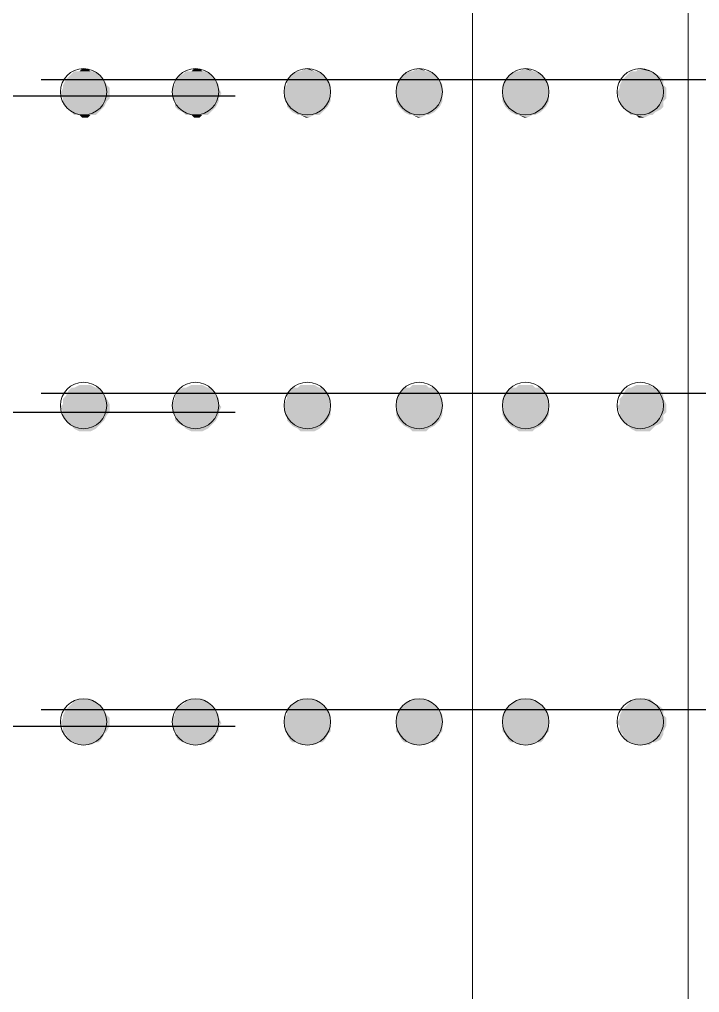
# Model space of a CAD drawing. Header units: inches. Extents: x 2 to 136, y 1 to 96.
# Drawn here: x 68.26 to 73.14, y 52.25 to 59.24 of the extents above; entities that cross this region are included whole.
import ezdxf

# ---------------------------------------------------------------- set-up
doc = ezdxf.new("R2010")
doc.units = ezdxf.units.IN
doc.header["$MEASUREMENT"] = 0
doc.layers.add('PDF_COLUMN', color=251, linetype='Continuous', true_color=0x636466)
doc.layers.add('PDF_Outer Line', color=165, linetype='Continuous', true_color=0x5258ac)
doc.layers.add('PDF_Girt', color=7, linetype='Continuous')

msp = doc.modelspace()

# ---------------------------------------------------------------- linework, layer by layer
at = {"layer": 'PDF_COLUMN', "lineweight": 0}
for centre in [(68.7193, 58.719), (69.5222, 58.719), (70.3251, 58.719), (71.128, 58.719), (68.7193, 56.467), (69.5222, 56.467), (70.3251, 56.467), (71.128, 56.467), (68.7193, 54.1954), (69.5222, 54.1954), (70.3251, 54.1954), (71.128, 54.1954)]:
    msp.add_circle(centre, 0.1665, dxfattribs=at)
at = {"layer": 'PDF_COLUMN', "color": 7, "lineweight": 0}
for centre in [(71.8917, 58.719), (72.7142, 58.719), (71.8917, 56.467), (72.7142, 56.467), (71.8917, 54.1954), (72.7142, 54.1954)]:
    msp.add_circle(centre, 0.1665, dxfattribs=at)
at = {"layer": 'PDF_COLUMN', "transparency": 33554559}
for points in [[(68.7095, 58.8855), (68.7683, 58.8659), (68.6899, 58.8659)], [(68.7487, 58.8855), (68.7095, 58.8855), (68.7683, 58.8659)], [(69.5124, 58.8855), (69.5712, 58.8659), (69.4928, 58.8659)], [(69.5516, 58.8855), (69.5124, 58.8855), (69.5712, 58.8659)], [(70.3153, 58.8855), (70.3741, 58.8659), (70.2761, 58.8659)], [(70.3349, 58.8855), (70.3153, 58.8855), (70.3741, 58.8659)], [(71.1182, 58.8855), (71.177, 58.8659), (71.079, 58.8659)], [(71.1378, 58.8855), (71.1182, 58.8855), (71.177, 58.8659)], [(68.6116, 58.8267), (68.8662, 58.8071), (68.592, 58.8071)], [(68.6312, 58.8463), (68.8466, 58.8267), (68.6116, 58.8267)], [(68.8466, 58.8267), (68.6116, 58.8267), (68.8662, 58.8071)], [(68.6508, 58.8659), (68.827, 58.8463), (68.6312, 58.8463)], [(68.827, 58.8463), (68.6312, 58.8463), (68.8466, 58.8267)], [(68.6899, 58.8659), (68.8074, 58.8659), (68.6508, 58.8659)], [(68.8074, 58.8659), (68.6508, 58.8659), (68.827, 58.8463)], [(68.7683, 58.8659), (68.6899, 58.8659), (68.8074, 58.8659)], [(69.3949, 58.8267), (69.6691, 58.8071), (69.3753, 58.8071)], [(69.4341, 58.8463), (69.6495, 58.8267), (69.3949, 58.8267)], [(69.6495, 58.8267), (69.3949, 58.8267), (69.6691, 58.8071)], [(69.4537, 58.8659), (69.6299, 58.8463), (69.4341, 58.8463)], [(69.6299, 58.8463), (69.4341, 58.8463), (69.6495, 58.8267)], [(69.4928, 58.8659), (69.6103, 58.8659), (69.4537, 58.8659)], [(69.6103, 58.8659), (69.4537, 58.8659), (69.6299, 58.8463)], [(69.5712, 58.8659), (69.4928, 58.8659), (69.6103, 58.8659)], [(70.1978, 58.8267), (70.472, 58.8071), (70.1782, 58.8071)], [(70.2174, 58.8463), (70.4524, 58.8267), (70.1978, 58.8267)], [(70.4524, 58.8267), (70.1978, 58.8267), (70.472, 58.8071)], [(70.2566, 58.8659), (70.4328, 58.8463), (70.2174, 58.8463)], [(70.4328, 58.8463), (70.2174, 58.8463), (70.4524, 58.8267)], [(70.2761, 58.8659), (70.4132, 58.8659), (70.2566, 58.8659)], [(70.4132, 58.8659), (70.2566, 58.8659), (70.4328, 58.8463)], [(70.3741, 58.8659), (70.2761, 58.8659), (70.4132, 58.8659)], [(71.0007, 58.8267), (71.2749, 58.8071), (70.9811, 58.8071)], [(71.0203, 58.8463), (71.2553, 58.8267), (71.0007, 58.8267)], [(71.2553, 58.8267), (71.0007, 58.8267), (71.2749, 58.8071)], [(71.0595, 58.8659), (71.2357, 58.8463), (71.0203, 58.8463)], [(71.2357, 58.8463), (71.0203, 58.8463), (71.2553, 58.8267)], [(71.079, 58.8659), (71.1965, 58.8659), (71.0595, 58.8659)], [(71.1965, 58.8659), (71.0595, 58.8659), (71.2357, 58.8463)], [(71.177, 58.8659), (71.079, 58.8659), (71.1965, 58.8659)], [(68.5724, 58.7484), (68.9053, 58.7092), (68.5529, 58.7092)], [(68.592, 58.8071), (68.8858, 58.768), (68.5724, 58.768)], [(68.8858, 58.768), (68.5724, 58.768), (68.9053, 58.7484)], [(68.5724, 58.768), (68.9053, 58.7484), (68.5724, 58.7484)], [(68.9053, 58.7484), (68.5724, 58.7484), (68.9053, 58.7092)], [(68.8662, 58.8071), (68.592, 58.8071), (68.8858, 58.768)], [(69.3753, 58.768), (69.6887, 58.7484), (69.3558, 58.7484)], [(69.6887, 58.7484), (69.3558, 58.7484), (69.7082, 58.7092)], [(69.3558, 58.7484), (69.7082, 58.7092), (69.3558, 58.7092)], [(69.6691, 58.8071), (69.3753, 58.8071), (69.6887, 58.768)], [(69.3753, 58.8071), (69.6887, 58.768), (69.3753, 58.768)], [(69.6887, 58.768), (69.3753, 58.768), (69.6887, 58.7484)], [(70.1782, 58.768), (70.4916, 58.7484), (70.1586, 58.7484)], [(70.4916, 58.7484), (70.1586, 58.7484), (70.4916, 58.7092)], [(70.1586, 58.7484), (70.4916, 58.7092), (70.1586, 58.7092)], [(70.472, 58.8071), (70.1782, 58.8071), (70.4916, 58.768)], [(70.1782, 58.8071), (70.4916, 58.768), (70.1782, 58.768)], [(70.4916, 58.768), (70.1782, 58.768), (70.4916, 58.7484)], [(70.9811, 58.8071), (71.2944, 58.768), (70.9615, 58.768)], [(71.2944, 58.768), (70.9615, 58.768), (71.2944, 58.7484)], [(70.9615, 58.768), (71.2944, 58.7484), (70.9615, 58.7484)], [(71.2944, 58.7484), (70.9615, 58.7484), (71.2944, 58.7092)], [(70.9615, 58.7484), (71.2944, 58.7092), (70.9615, 58.7092)], [(71.2749, 58.8071), (70.9811, 58.8071), (71.2944, 58.768)], [(68.9053, 58.7092), (68.5529, 58.7092), (68.9053, 58.6701)], [(68.5529, 58.7092), (68.9053, 58.6701), (68.5724, 58.6701)], [(69.7082, 58.7092), (69.3558, 58.7092), (69.6887, 58.6701)], [(69.3558, 58.7092), (69.6887, 58.6701), (69.3558, 58.6701)], [(70.4916, 58.7092), (70.1586, 58.7092), (70.4916, 58.6701)], [(70.1586, 58.7092), (70.4916, 58.6701), (70.1586, 58.6701)], [(71.2944, 58.7092), (70.9615, 58.7092), (71.2944, 58.6701)], [(70.9615, 58.7092), (71.2944, 58.6701), (70.9615, 58.6701)], [(68.9053, 58.6701), (68.5724, 58.6701), (68.8858, 58.6505)], [(68.5724, 58.6701), (68.8858, 58.6505), (68.5724, 58.6505)], [(68.8858, 58.6505), (68.5724, 58.6505), (68.8662, 58.6113)], [(68.5724, 58.6505), (68.8662, 58.6113), (68.592, 58.6113)], [(68.8662, 58.6113), (68.592, 58.6113), (68.8466, 58.5917)], [(68.592, 58.6113), (68.8466, 58.5917), (68.6116, 58.5917)], [(69.6887, 58.6701), (69.3558, 58.6701), (69.6887, 58.6505)], [(69.3558, 58.6701), (69.6887, 58.6505), (69.3753, 58.6505)], [(69.6887, 58.6505), (69.3753, 58.6505), (69.6691, 58.6113)], [(69.3753, 58.6505), (69.6691, 58.6113), (69.3753, 58.6113)], [(69.6691, 58.6113), (69.3753, 58.6113), (69.6495, 58.5917)], [(69.3753, 58.6113), (69.6495, 58.5917), (69.3949, 58.5917)], [(70.4916, 58.6701), (70.1586, 58.6701), (70.4916, 58.6505)], [(70.1586, 58.6701), (70.4916, 58.6505), (70.1782, 58.6505)], [(70.4916, 58.6505), (70.1782, 58.6505), (70.472, 58.6113)], [(70.1782, 58.6505), (70.472, 58.6113), (70.1782, 58.6113)], [(70.472, 58.6113), (70.1782, 58.6113), (70.4524, 58.5917)], [(70.1782, 58.6113), (70.4524, 58.5917), (70.1978, 58.5917)], [(71.2944, 58.6701), (70.9615, 58.6701), (71.2944, 58.6505)], [(70.9615, 58.6701), (71.2944, 58.6505), (70.9615, 58.6505)], [(71.2944, 58.6505), (70.9615, 58.6505), (71.2749, 58.6113)], [(70.9615, 58.6505), (71.2749, 58.6113), (70.9811, 58.6113)], [(71.2749, 58.6113), (70.9811, 58.6113), (71.2553, 58.5917)], [(70.9811, 58.6113), (71.2553, 58.5917), (71.0007, 58.5917)], [(68.8466, 58.5917), (68.6116, 58.5917), (68.827, 58.5722)], [(68.6116, 58.5917), (68.827, 58.5722), (68.6312, 58.5722)], [(68.827, 58.5722), (68.6312, 58.5722), (68.8074, 58.5526)], [(68.6312, 58.5722), (68.8074, 58.5526), (68.6508, 58.5526)], [(68.8074, 58.5526), (68.6508, 58.5526), (68.7683, 58.5526)], [(68.6508, 58.5526), (68.7683, 58.5526), (68.6899, 58.5526)], [(68.7683, 58.5526), (68.6899, 58.5526), (68.7487, 58.533)], [(68.6899, 58.5526), (68.7487, 58.533), (68.7095, 58.533)], [(69.6495, 58.5917), (69.3949, 58.5917), (69.6299, 58.5722)], [(69.3949, 58.5917), (69.6299, 58.5722), (69.4341, 58.5722)], [(69.6299, 58.5722), (69.4341, 58.5722), (69.6103, 58.5526)], [(69.4341, 58.5722), (69.6103, 58.5526), (69.4537, 58.5526)], [(69.6103, 58.5526), (69.4537, 58.5526), (69.5712, 58.5526)], [(69.4537, 58.5526), (69.5712, 58.5526), (69.4928, 58.5526)], [(69.5712, 58.5526), (69.4928, 58.5526), (69.5516, 58.533)], [(69.4928, 58.5526), (69.5516, 58.533), (69.5124, 58.533)], [(70.4524, 58.5917), (70.1978, 58.5917), (70.4328, 58.5722)], [(70.1978, 58.5917), (70.4328, 58.5722), (70.2174, 58.5722)], [(70.4328, 58.5722), (70.2174, 58.5722), (70.4132, 58.5526)], [(70.2174, 58.5722), (70.4132, 58.5526), (70.2566, 58.5526)], [(70.4132, 58.5526), (70.2566, 58.5526), (70.3741, 58.5526)], [(70.2566, 58.5526), (70.3741, 58.5526), (70.2761, 58.5526)], [(70.3741, 58.5526), (70.2761, 58.5526), (70.3349, 58.533)], [(70.2761, 58.5526), (70.3349, 58.533), (70.3153, 58.533)], [(71.2553, 58.5917), (71.0007, 58.5917), (71.2357, 58.5722)], [(71.0007, 58.5917), (71.2357, 58.5722), (71.0203, 58.5722)], [(71.2357, 58.5722), (71.0203, 58.5722), (71.1965, 58.5526)], [(71.0203, 58.5722), (71.1965, 58.5526), (71.0595, 58.5526)], [(71.1965, 58.5526), (71.0595, 58.5526), (71.177, 58.5526)], [(71.0595, 58.5526), (71.177, 58.5526), (71.079, 58.5526)], [(71.177, 58.5526), (71.079, 58.5526), (71.1378, 58.533)], [(71.079, 58.5526), (71.1378, 58.533), (71.1182, 58.533)], [(68.6312, 56.5943), (68.8466, 56.5747), (68.6116, 56.5747)], [(68.6508, 56.5943), (68.827, 56.5943), (68.6312, 56.5943)], [(68.827, 56.5943), (68.6312, 56.5943), (68.8466, 56.5747)], [(68.6899, 56.6139), (68.8074, 56.5943), (68.6508, 56.5943)], [(68.8074, 56.5943), (68.6508, 56.5943), (68.827, 56.5943)], [(68.7095, 56.6139), (68.7683, 56.6139), (68.6899, 56.6139)], [(68.7683, 56.6139), (68.6899, 56.6139), (68.8074, 56.5943)], [(68.7487, 56.6139), (68.7095, 56.6139), (68.7683, 56.6139)], [(69.4341, 56.5943), (69.6495, 56.5747), (69.3949, 56.5747)], [(69.4537, 56.5943), (69.6299, 56.5943), (69.4341, 56.5943)], [(69.6299, 56.5943), (69.4341, 56.5943), (69.6495, 56.5747)], [(69.4928, 56.6139), (69.6103, 56.5943), (69.4537, 56.5943)], [(69.6103, 56.5943), (69.4537, 56.5943), (69.6299, 56.5943)], [(69.5124, 56.6139), (69.5712, 56.6139), (69.4928, 56.6139)], [(69.5712, 56.6139), (69.4928, 56.6139), (69.6103, 56.5943)], [(69.5516, 56.6139), (69.5124, 56.6139), (69.5712, 56.6139)], [(70.2174, 56.5943), (70.4524, 56.5747), (70.1978, 56.5747)], [(70.2566, 56.5943), (70.4328, 56.5943), (70.2174, 56.5943)], [(70.4328, 56.5943), (70.2174, 56.5943), (70.4524, 56.5747)], [(70.2761, 56.6139), (70.4132, 56.5943), (70.2566, 56.5943)], [(70.4132, 56.5943), (70.2566, 56.5943), (70.4328, 56.5943)], [(70.3153, 56.6139), (70.3741, 56.6139), (70.2761, 56.6139)], [(70.3741, 56.6139), (70.2761, 56.6139), (70.4132, 56.5943)], [(70.3349, 56.6139), (70.3153, 56.6139), (70.3741, 56.6139)], [(71.0203, 56.5943), (71.2553, 56.5747), (71.0007, 56.5747)], [(71.0595, 56.5943), (71.2357, 56.5943), (71.0203, 56.5943)], [(71.2357, 56.5943), (71.0203, 56.5943), (71.2553, 56.5747)], [(71.079, 56.6139), (71.1965, 56.5943), (71.0595, 56.5943)], [(71.1965, 56.5943), (71.0595, 56.5943), (71.2357, 56.5943)], [(71.1182, 56.6139), (71.177, 56.6139), (71.079, 56.6139)], [(71.177, 56.6139), (71.079, 56.6139), (71.1965, 56.5943)], [(71.1378, 56.6139), (71.1182, 56.6139), (71.177, 56.6139)], [(68.592, 56.5355), (68.8858, 56.516), (68.5724, 56.516)], [(68.8858, 56.516), (68.5724, 56.516), (68.9053, 56.4768)], [(68.5724, 56.516), (68.9053, 56.4768), (68.5724, 56.4768)], [(68.6116, 56.5747), (68.8662, 56.5355), (68.592, 56.5355)], [(68.8662, 56.5355), (68.592, 56.5355), (68.8858, 56.516)], [(68.8466, 56.5747), (68.6116, 56.5747), (68.8662, 56.5355)], [(69.3753, 56.516), (69.6887, 56.4768), (69.3558, 56.4768)], [(69.3949, 56.5747), (69.6691, 56.5355), (69.3753, 56.5355)], [(69.6691, 56.5355), (69.3753, 56.5355), (69.6887, 56.516)], [(69.3753, 56.5355), (69.6887, 56.516), (69.3753, 56.516)], [(69.6887, 56.516), (69.3753, 56.516), (69.6887, 56.4768)], [(69.6495, 56.5747), (69.3949, 56.5747), (69.6691, 56.5355)], [(70.1782, 56.516), (70.4916, 56.4768), (70.1586, 56.4768)], [(70.1978, 56.5747), (70.472, 56.5355), (70.1782, 56.5355)], [(70.472, 56.5355), (70.1782, 56.5355), (70.4916, 56.516)], [(70.1782, 56.5355), (70.4916, 56.516), (70.1782, 56.516)], [(70.4916, 56.516), (70.1782, 56.516), (70.4916, 56.4768)], [(70.4524, 56.5747), (70.1978, 56.5747), (70.472, 56.5355)], [(70.9811, 56.5355), (71.2944, 56.516), (70.9615, 56.516)], [(71.2944, 56.516), (70.9615, 56.516), (71.2944, 56.4768)], [(70.9615, 56.516), (71.2944, 56.4768), (70.9615, 56.4768)], [(71.0007, 56.5747), (71.2749, 56.5355), (70.9811, 56.5355)], [(71.2749, 56.5355), (70.9811, 56.5355), (71.2944, 56.516)], [(71.2553, 56.5747), (71.0007, 56.5747), (71.2749, 56.5355)], [(68.5724, 56.4768), (68.9053, 56.4572), (68.5529, 56.4572)], [(68.9053, 56.4572), (68.5529, 56.4572), (68.9053, 56.418)], [(68.5529, 56.4572), (68.9053, 56.418), (68.5724, 56.418)], [(68.9053, 56.4768), (68.5724, 56.4768), (68.9053, 56.4572)], [(69.6887, 56.4768), (69.3558, 56.4768), (69.7082, 56.4572)], [(69.3558, 56.4768), (69.7082, 56.4572), (69.3558, 56.4572)], [(69.7082, 56.4572), (69.3558, 56.4572), (69.6887, 56.418)], [(69.3558, 56.4572), (69.6887, 56.418), (69.3558, 56.418)], [(70.4916, 56.4768), (70.1586, 56.4768), (70.4916, 56.4572)], [(70.1586, 56.4768), (70.4916, 56.4572), (70.1586, 56.4572)], [(70.4916, 56.4572), (70.1586, 56.4572), (70.4916, 56.418)], [(70.1586, 56.4572), (70.4916, 56.418), (70.1586, 56.418)], [(71.2944, 56.4768), (70.9615, 56.4768), (71.2944, 56.4572)], [(70.9615, 56.4768), (71.2944, 56.4572), (70.9615, 56.4572)], [(71.2944, 56.4572), (70.9615, 56.4572), (71.2944, 56.418)], [(70.9615, 56.4572), (71.2944, 56.418), (70.9615, 56.418)], [(68.9053, 56.418), (68.5724, 56.418), (68.8858, 56.3985)], [(68.5724, 56.418), (68.8858, 56.3985), (68.5724, 56.3985)], [(68.8858, 56.3985), (68.5724, 56.3985), (68.8662, 56.3593)], [(68.5724, 56.3985), (68.8662, 56.3593), (68.592, 56.3593)], [(69.6887, 56.418), (69.3558, 56.418), (69.6887, 56.3985)], [(69.3558, 56.418), (69.6887, 56.3985), (69.3753, 56.3985)], [(69.6887, 56.3985), (69.3753, 56.3985), (69.6691, 56.3593)], [(69.3753, 56.3985), (69.6691, 56.3593), (69.3753, 56.3593)], [(70.4916, 56.418), (70.1586, 56.418), (70.4916, 56.3985)], [(70.1586, 56.418), (70.4916, 56.3985), (70.1782, 56.3985)], [(70.4916, 56.3985), (70.1782, 56.3985), (70.472, 56.3593)], [(70.1782, 56.3985), (70.472, 56.3593), (70.1782, 56.3593)], [(71.2944, 56.418), (70.9615, 56.418), (71.2944, 56.3985)], [(70.9615, 56.418), (71.2944, 56.3985), (70.9615, 56.3985)], [(71.2944, 56.3985), (70.9615, 56.3985), (71.2749, 56.3593)], [(70.9615, 56.3985), (71.2749, 56.3593), (70.9811, 56.3593)], [(68.8662, 56.3593), (68.592, 56.3593), (68.8466, 56.3397)], [(68.592, 56.3593), (68.8466, 56.3397), (68.6116, 56.3397)], [(68.8466, 56.3397), (68.6116, 56.3397), (68.827, 56.3201)], [(68.6116, 56.3397), (68.827, 56.3201), (68.6312, 56.3201)], [(68.827, 56.3201), (68.6312, 56.3201), (68.8074, 56.3006)], [(68.6312, 56.3201), (68.8074, 56.3006), (68.6508, 56.3006)], [(69.6691, 56.3593), (69.3753, 56.3593), (69.6495, 56.3397)], [(69.3753, 56.3593), (69.6495, 56.3397), (69.3949, 56.3397)], [(69.6495, 56.3397), (69.3949, 56.3397), (69.6299, 56.3201)], [(69.3949, 56.3397), (69.6299, 56.3201), (69.4341, 56.3201)], [(69.6299, 56.3201), (69.4341, 56.3201), (69.6103, 56.3006)], [(69.4341, 56.3201), (69.6103, 56.3006), (69.4537, 56.3006)], [(70.472, 56.3593), (70.1782, 56.3593), (70.4524, 56.3397)], [(70.1782, 56.3593), (70.4524, 56.3397), (70.1978, 56.3397)], [(70.4524, 56.3397), (70.1978, 56.3397), (70.4328, 56.3201)], [(70.1978, 56.3397), (70.4328, 56.3201), (70.2174, 56.3201)], [(70.4328, 56.3201), (70.2174, 56.3201), (70.4132, 56.3006)], [(70.2174, 56.3201), (70.4132, 56.3006), (70.2566, 56.3006)], [(71.2749, 56.3593), (70.9811, 56.3593), (71.2553, 56.3397)], [(70.9811, 56.3593), (71.2553, 56.3397), (71.0007, 56.3397)], [(71.2553, 56.3397), (71.0007, 56.3397), (71.2357, 56.3201)], [(71.0007, 56.3397), (71.2357, 56.3201), (71.0203, 56.3201)], [(71.2357, 56.3201), (71.0203, 56.3201), (71.1965, 56.3006)], [(71.0203, 56.3201), (71.1965, 56.3006), (71.0595, 56.3006)], [(68.8074, 56.3006), (68.6508, 56.3006), (68.7683, 56.281)], [(68.6508, 56.3006), (68.7683, 56.281), (68.6899, 56.281)], [(68.7683, 56.281), (68.6899, 56.281), (68.7487, 56.281)], [(68.6899, 56.281), (68.7487, 56.281), (68.7095, 56.281)], [(69.6103, 56.3006), (69.4537, 56.3006), (69.5712, 56.281)], [(69.4537, 56.3006), (69.5712, 56.281), (69.4928, 56.281)], [(69.5712, 56.281), (69.4928, 56.281), (69.5516, 56.281)], [(69.4928, 56.281), (69.5516, 56.281), (69.5124, 56.281)], [(70.4132, 56.3006), (70.2566, 56.3006), (70.3741, 56.281)], [(70.2566, 56.3006), (70.3741, 56.281), (70.2761, 56.281)], [(70.3741, 56.281), (70.2761, 56.281), (70.3349, 56.281)], [(70.2761, 56.281), (70.3349, 56.281), (70.3153, 56.281)], [(71.1965, 56.3006), (71.0595, 56.3006), (71.177, 56.281)], [(71.0595, 56.3006), (71.177, 56.281), (71.079, 56.281)], [(71.177, 56.281), (71.079, 56.281), (71.1378, 56.281)], [(71.079, 56.281), (71.1378, 56.281), (71.1182, 56.281)], [(68.6899, 54.3619), (68.8074, 54.3423), (68.6508, 54.3423)], [(68.7095, 54.3619), (68.7683, 54.3619), (68.6899, 54.3619)], [(68.7683, 54.3619), (68.6899, 54.3619), (68.8074, 54.3423)], [(68.7487, 54.3619), (68.7095, 54.3619), (68.7683, 54.3619)], [(69.4928, 54.3619), (69.6103, 54.3423), (69.4537, 54.3423)], [(69.5124, 54.3619), (69.5712, 54.3619), (69.4928, 54.3619)], [(69.5712, 54.3619), (69.4928, 54.3619), (69.6103, 54.3423)], [(69.5516, 54.3619), (69.5124, 54.3619), (69.5712, 54.3619)], [(70.2761, 54.3619), (70.4132, 54.3423), (70.2566, 54.3423)], [(70.3153, 54.3619), (70.3741, 54.3619), (70.2761, 54.3619)], [(70.3741, 54.3619), (70.2761, 54.3619), (70.4132, 54.3423)], [(70.3349, 54.3619), (70.3153, 54.3619), (70.3741, 54.3619)], [(71.079, 54.3619), (71.1965, 54.3423), (71.0595, 54.3423)], [(71.1182, 54.3619), (71.177, 54.3619), (71.079, 54.3619)], [(71.177, 54.3619), (71.079, 54.3619), (71.1965, 54.3423)], [(71.1378, 54.3619), (71.1182, 54.3619), (71.177, 54.3619)], [(68.592, 54.2835), (68.8858, 54.2444), (68.5724, 54.2444)], [(68.6116, 54.3031), (68.8662, 54.2835), (68.592, 54.2835)], [(68.8662, 54.2835), (68.592, 54.2835), (68.8858, 54.2444)], [(68.6312, 54.3227), (68.8466, 54.3031), (68.6116, 54.3031)], [(68.8466, 54.3031), (68.6116, 54.3031), (68.8662, 54.2835)], [(68.6508, 54.3423), (68.827, 54.3227), (68.6312, 54.3227)], [(68.827, 54.3227), (68.6312, 54.3227), (68.8466, 54.3031)], [(68.8074, 54.3423), (68.6508, 54.3423), (68.827, 54.3227)], [(69.3949, 54.3031), (69.6691, 54.2835), (69.3753, 54.2835)], [(69.6691, 54.2835), (69.3753, 54.2835), (69.6887, 54.2444)], [(69.3753, 54.2835), (69.6887, 54.2444), (69.3753, 54.2444)], [(69.4341, 54.3227), (69.6495, 54.3031), (69.3949, 54.3031)], [(69.6495, 54.3031), (69.3949, 54.3031), (69.6691, 54.2835)], [(69.4537, 54.3423), (69.6299, 54.3227), (69.4341, 54.3227)], [(69.6299, 54.3227), (69.4341, 54.3227), (69.6495, 54.3031)], [(69.6103, 54.3423), (69.4537, 54.3423), (69.6299, 54.3227)], [(70.1978, 54.3031), (70.472, 54.2835), (70.1782, 54.2835)], [(70.472, 54.2835), (70.1782, 54.2835), (70.4916, 54.2444)], [(70.1782, 54.2835), (70.4916, 54.2444), (70.1782, 54.2444)], [(70.2174, 54.3227), (70.4524, 54.3031), (70.1978, 54.3031)], [(70.4524, 54.3031), (70.1978, 54.3031), (70.472, 54.2835)], [(70.2566, 54.3423), (70.4328, 54.3227), (70.2174, 54.3227)], [(70.4328, 54.3227), (70.2174, 54.3227), (70.4524, 54.3031)], [(70.4132, 54.3423), (70.2566, 54.3423), (70.4328, 54.3227)], [(70.9811, 54.2835), (71.2944, 54.2444), (70.9615, 54.2444)], [(71.0007, 54.3031), (71.2749, 54.2835), (70.9811, 54.2835)], [(71.2749, 54.2835), (70.9811, 54.2835), (71.2944, 54.2444)], [(71.0203, 54.3227), (71.2553, 54.3031), (71.0007, 54.3031)], [(71.2553, 54.3031), (71.0007, 54.3031), (71.2749, 54.2835)], [(71.0595, 54.3423), (71.2357, 54.3227), (71.0203, 54.3227)], [(71.2357, 54.3227), (71.0203, 54.3227), (71.2553, 54.3031)], [(71.1965, 54.3423), (71.0595, 54.3423), (71.2357, 54.3227)], [(68.5724, 54.2248), (68.9053, 54.1856), (68.5529, 54.1856)], [(68.8858, 54.2444), (68.5724, 54.2444), (68.9053, 54.2248)], [(68.5724, 54.2444), (68.9053, 54.2248), (68.5724, 54.2248)], [(68.9053, 54.2248), (68.5724, 54.2248), (68.9053, 54.1856)], [(69.3753, 54.2444), (69.6887, 54.2248), (69.3558, 54.2248)], [(69.6887, 54.2248), (69.3558, 54.2248), (69.7082, 54.1856)], [(69.3558, 54.2248), (69.7082, 54.1856), (69.3558, 54.1856)], [(69.6887, 54.2444), (69.3753, 54.2444), (69.6887, 54.2248)], [(70.1782, 54.2444), (70.4916, 54.2248), (70.1586, 54.2248)], [(70.4916, 54.2248), (70.1586, 54.2248), (70.4916, 54.1856)], [(70.1586, 54.2248), (70.4916, 54.1856), (70.1586, 54.1856)], [(70.4916, 54.2444), (70.1782, 54.2444), (70.4916, 54.2248)], [(71.2944, 54.2444), (70.9615, 54.2444), (71.2944, 54.2248)], [(70.9615, 54.2444), (71.2944, 54.2248), (70.9615, 54.2248)], [(71.2944, 54.2248), (70.9615, 54.2248), (71.2944, 54.1856)], [(70.9615, 54.2248), (71.2944, 54.1856), (70.9615, 54.1856)], [(68.9053, 54.1856), (68.5529, 54.1856), (68.9053, 54.166)], [(68.5529, 54.1856), (68.9053, 54.166), (68.5724, 54.166)], [(68.9053, 54.166), (68.5724, 54.166), (68.8858, 54.1269)], [(68.5724, 54.166), (68.8858, 54.1269), (68.5724, 54.1269)], [(69.7082, 54.1856), (69.3558, 54.1856), (69.6887, 54.166)], [(69.3558, 54.1856), (69.6887, 54.166), (69.3558, 54.166)], [(69.6887, 54.166), (69.3558, 54.166), (69.6887, 54.1269)], [(69.3558, 54.166), (69.6887, 54.1269), (69.3753, 54.1269)], [(70.4916, 54.1856), (70.1586, 54.1856), (70.4916, 54.166)], [(70.1586, 54.1856), (70.4916, 54.166), (70.1586, 54.166)], [(70.4916, 54.166), (70.1586, 54.166), (70.4916, 54.1269)], [(70.1586, 54.166), (70.4916, 54.1269), (70.1782, 54.1269)], [(71.2944, 54.1856), (70.9615, 54.1856), (71.2944, 54.166)], [(70.9615, 54.1856), (71.2944, 54.166), (70.9615, 54.166)], [(71.2944, 54.166), (70.9615, 54.166), (71.2944, 54.1269)], [(70.9615, 54.166), (71.2944, 54.1269), (70.9615, 54.1269)], [(68.8858, 54.1269), (68.5724, 54.1269), (68.8662, 54.1073)], [(68.5724, 54.1269), (68.8662, 54.1073), (68.592, 54.1073)], [(68.8662, 54.1073), (68.592, 54.1073), (68.8466, 54.0681)], [(68.592, 54.1073), (68.8466, 54.0681), (68.6116, 54.0681)], [(68.8466, 54.0681), (68.6116, 54.0681), (68.827, 54.0485)], [(68.6116, 54.0681), (68.827, 54.0485), (68.6312, 54.0485)], [(69.6887, 54.1269), (69.3753, 54.1269), (69.6691, 54.1073)], [(69.3753, 54.1269), (69.6691, 54.1073), (69.3753, 54.1073)], [(69.6691, 54.1073), (69.3753, 54.1073), (69.6495, 54.0681)], [(69.3753, 54.1073), (69.6495, 54.0681), (69.3949, 54.0681)], [(69.6495, 54.0681), (69.3949, 54.0681), (69.6299, 54.0485)], [(69.3949, 54.0681), (69.6299, 54.0485), (69.4341, 54.0485)], [(70.4916, 54.1269), (70.1782, 54.1269), (70.472, 54.1073)], [(70.1782, 54.1269), (70.472, 54.1073), (70.1782, 54.1073)], [(70.472, 54.1073), (70.1782, 54.1073), (70.4524, 54.0681)], [(70.1782, 54.1073), (70.4524, 54.0681), (70.1978, 54.0681)], [(70.4524, 54.0681), (70.1978, 54.0681), (70.4328, 54.0485)], [(70.1978, 54.0681), (70.4328, 54.0485), (70.2174, 54.0485)], [(71.2944, 54.1269), (70.9615, 54.1269), (71.2749, 54.1073)], [(70.9615, 54.1269), (71.2749, 54.1073), (70.9811, 54.1073)], [(71.2749, 54.1073), (70.9811, 54.1073), (71.2553, 54.0681)], [(70.9811, 54.1073), (71.2553, 54.0681), (71.0007, 54.0681)], [(71.2553, 54.0681), (71.0007, 54.0681), (71.2357, 54.0485)], [(71.0007, 54.0681), (71.2357, 54.0485), (71.0203, 54.0485)], [(68.827, 54.0485), (68.6312, 54.0485), (68.8074, 54.0485)], [(68.6312, 54.0485), (68.8074, 54.0485), (68.6508, 54.0485)], [(68.8074, 54.0485), (68.6508, 54.0485), (68.7683, 54.0289)], [(68.6508, 54.0485), (68.7683, 54.0289), (68.6899, 54.0289)], [(68.7683, 54.0289), (68.6899, 54.0289), (68.7487, 54.0289)], [(68.6899, 54.0289), (68.7487, 54.0289), (68.7095, 54.0289)], [(69.6299, 54.0485), (69.4341, 54.0485), (69.6103, 54.0485)], [(69.4341, 54.0485), (69.6103, 54.0485), (69.4537, 54.0485)], [(69.6103, 54.0485), (69.4537, 54.0485), (69.5712, 54.0289)], [(69.4537, 54.0485), (69.5712, 54.0289), (69.4928, 54.0289)], [(69.5712, 54.0289), (69.4928, 54.0289), (69.5516, 54.0289)], [(69.4928, 54.0289), (69.5516, 54.0289), (69.5124, 54.0289)], [(70.4328, 54.0485), (70.2174, 54.0485), (70.4132, 54.0485)], [(70.2174, 54.0485), (70.4132, 54.0485), (70.2566, 54.0485)], [(70.4132, 54.0485), (70.2566, 54.0485), (70.3741, 54.0289)], [(70.2566, 54.0485), (70.3741, 54.0289), (70.2761, 54.0289)], [(70.3741, 54.0289), (70.2761, 54.0289), (70.3349, 54.0289)], [(70.2761, 54.0289), (70.3349, 54.0289), (70.3153, 54.0289)], [(71.2357, 54.0485), (71.0203, 54.0485), (71.1965, 54.0485)], [(71.0203, 54.0485), (71.1965, 54.0485), (71.0595, 54.0485)], [(71.1965, 54.0485), (71.0595, 54.0485), (71.177, 54.0289)], [(71.0595, 54.0485), (71.177, 54.0289), (71.079, 54.0289)], [(71.177, 54.0289), (71.079, 54.0289), (71.1378, 54.0289)], [(71.079, 54.0289), (71.1378, 54.0289), (71.1182, 54.0289)]]:
    msp.add_solid(points, dxfattribs=at)
at = {"layer": 'PDF_COLUMN', "color": 7, "transparency": 33554559}
for points in [[(71.8819, 58.8855), (71.9407, 58.8659), (71.8428, 58.8659)], [(71.9015, 58.8855), (71.8819, 58.8855), (71.9407, 58.8659)], [(72.7044, 58.8855), (72.7827, 58.8659), (72.6848, 58.8659)], [(72.7436, 58.8855), (72.7044, 58.8855), (72.7827, 58.8659)], [(71.7644, 58.8267), (72.0386, 58.8071), (71.7449, 58.8071)], [(71.784, 58.8463), (72.019, 58.8267), (71.7644, 58.8267)], [(72.019, 58.8267), (71.7644, 58.8267), (72.0386, 58.8071)], [(71.8232, 58.8659), (71.9994, 58.8463), (71.784, 58.8463)], [(71.9994, 58.8463), (71.784, 58.8463), (72.019, 58.8267)], [(71.8428, 58.8659), (71.9603, 58.8659), (71.8232, 58.8659)], [(71.9603, 58.8659), (71.8232, 58.8659), (71.9994, 58.8463)], [(71.9407, 58.8659), (71.8428, 58.8659), (71.9603, 58.8659)], [(72.6065, 58.8267), (72.8807, 58.8071), (72.5869, 58.8071)], [(72.6261, 58.8463), (72.8611, 58.8267), (72.6065, 58.8267)], [(72.8611, 58.8267), (72.6065, 58.8267), (72.8807, 58.8071)], [(72.6457, 58.8659), (72.8219, 58.8463), (72.6261, 58.8463)], [(72.8219, 58.8463), (72.6261, 58.8463), (72.8611, 58.8267)], [(72.6848, 58.8659), (72.8023, 58.8659), (72.6457, 58.8659)], [(72.8023, 58.8659), (72.6457, 58.8659), (72.8219, 58.8463)], [(72.7827, 58.8659), (72.6848, 58.8659), (72.8023, 58.8659)], [(71.7449, 58.8071), (72.0582, 58.768), (71.7253, 58.768)], [(72.0582, 58.768), (71.7253, 58.768), (72.0582, 58.7484)], [(71.7253, 58.768), (72.0582, 58.7484), (71.7253, 58.7484)], [(72.0582, 58.7484), (71.7253, 58.7484), (72.0582, 58.7092)], [(71.7253, 58.7484), (72.0582, 58.7092), (71.7253, 58.7092)], [(72.0386, 58.8071), (71.7449, 58.8071), (72.0582, 58.768)], [(72.5673, 58.7484), (72.9002, 58.7092), (72.5477, 58.7092)], [(72.5869, 58.8071), (72.8807, 58.768), (72.5673, 58.768)], [(72.8807, 58.768), (72.5673, 58.768), (72.9002, 58.7484)], [(72.5673, 58.768), (72.9002, 58.7484), (72.5673, 58.7484)], [(72.9002, 58.7484), (72.5673, 58.7484), (72.9002, 58.7092)], [(72.8807, 58.8071), (72.5869, 58.8071), (72.8807, 58.768)], [(72.0582, 58.7092), (71.7253, 58.7092), (72.0582, 58.6701)], [(71.7253, 58.7092), (72.0582, 58.6701), (71.7253, 58.6701)], [(72.9002, 58.7092), (72.5477, 58.7092), (72.9002, 58.6701)], [(72.5477, 58.7092), (72.9002, 58.6701), (72.5673, 58.6701)], [(72.0582, 58.6701), (71.7253, 58.6701), (72.0582, 58.6505)], [(71.7253, 58.6701), (72.0582, 58.6505), (71.7253, 58.6505)], [(72.0582, 58.6505), (71.7253, 58.6505), (72.0386, 58.6113)], [(71.7253, 58.6505), (72.0386, 58.6113), (71.7449, 58.6113)], [(72.0386, 58.6113), (71.7449, 58.6113), (72.019, 58.5917)], [(71.7449, 58.6113), (72.019, 58.5917), (71.7644, 58.5917)], [(72.9002, 58.6701), (72.5673, 58.6701), (72.8807, 58.6505)], [(72.5673, 58.6701), (72.8807, 58.6505), (72.5673, 58.6505)], [(72.8807, 58.6505), (72.5673, 58.6505), (72.8807, 58.6113)], [(72.5673, 58.6505), (72.8807, 58.6113), (72.5869, 58.6113)], [(72.8807, 58.6113), (72.5869, 58.6113), (72.8611, 58.5917)], [(72.5869, 58.6113), (72.8611, 58.5917), (72.6065, 58.5917)], [(72.019, 58.5917), (71.7644, 58.5917), (71.9994, 58.5722)], [(71.7644, 58.5917), (71.9994, 58.5722), (71.784, 58.5722)], [(71.9994, 58.5722), (71.784, 58.5722), (71.9603, 58.5526)], [(71.784, 58.5722), (71.9603, 58.5526), (71.8232, 58.5526)], [(71.9603, 58.5526), (71.8232, 58.5526), (71.9407, 58.5526)], [(71.8232, 58.5526), (71.9407, 58.5526), (71.8428, 58.5526)], [(71.9407, 58.5526), (71.8428, 58.5526), (71.9015, 58.533)], [(71.8428, 58.5526), (71.9015, 58.533), (71.8819, 58.533)], [(72.8611, 58.5917), (72.6065, 58.5917), (72.8219, 58.5722)], [(72.6065, 58.5917), (72.8219, 58.5722), (72.6261, 58.5722)], [(72.8219, 58.5722), (72.6261, 58.5722), (72.8023, 58.5526)], [(72.6261, 58.5722), (72.8023, 58.5526), (72.6457, 58.5526)], [(72.8023, 58.5526), (72.6457, 58.5526), (72.7827, 58.5526)], [(72.6457, 58.5526), (72.7827, 58.5526), (72.6848, 58.5526)], [(72.7827, 58.5526), (72.6848, 58.5526), (72.7436, 58.533)], [(72.6848, 58.5526), (72.7436, 58.533), (72.7044, 58.533)], [(71.784, 56.5943), (72.019, 56.5747), (71.7644, 56.5747)], [(71.8232, 56.5943), (71.9994, 56.5943), (71.784, 56.5943)], [(71.9994, 56.5943), (71.784, 56.5943), (72.019, 56.5747)], [(71.8428, 56.6139), (71.9603, 56.5943), (71.8232, 56.5943)], [(71.9603, 56.5943), (71.8232, 56.5943), (71.9994, 56.5943)], [(71.8819, 56.6139), (71.9407, 56.6139), (71.8428, 56.6139)], [(71.9407, 56.6139), (71.8428, 56.6139), (71.9603, 56.5943)], [(71.9015, 56.6139), (71.8819, 56.6139), (71.9407, 56.6139)], [(72.6261, 56.5943), (72.8611, 56.5747), (72.6065, 56.5747)], [(72.6457, 56.5943), (72.8219, 56.5943), (72.6261, 56.5943)], [(72.8219, 56.5943), (72.6261, 56.5943), (72.8611, 56.5747)], [(72.6848, 56.6139), (72.8023, 56.5943), (72.6457, 56.5943)], [(72.8023, 56.5943), (72.6457, 56.5943), (72.8219, 56.5943)], [(72.7044, 56.6139), (72.7827, 56.6139), (72.6848, 56.6139)], [(72.7827, 56.6139), (72.6848, 56.6139), (72.8023, 56.5943)], [(72.7436, 56.6139), (72.7044, 56.6139), (72.7827, 56.6139)], [(71.7449, 56.5355), (72.0582, 56.516), (71.7253, 56.516)], [(72.0582, 56.516), (71.7253, 56.516), (72.0582, 56.4768)], [(71.7253, 56.516), (72.0582, 56.4768), (71.7253, 56.4768)], [(71.7644, 56.5747), (72.0386, 56.5355), (71.7449, 56.5355)], [(72.0386, 56.5355), (71.7449, 56.5355), (72.0582, 56.516)], [(72.019, 56.5747), (71.7644, 56.5747), (72.0386, 56.5355)], [(72.5869, 56.5355), (72.8807, 56.516), (72.5673, 56.516)], [(72.8807, 56.516), (72.5673, 56.516), (72.9002, 56.4768)], [(72.5673, 56.516), (72.9002, 56.4768), (72.5673, 56.4768)], [(72.6065, 56.5747), (72.8807, 56.5355), (72.5869, 56.5355)], [(72.8807, 56.5355), (72.5869, 56.5355), (72.8807, 56.516)], [(72.8611, 56.5747), (72.6065, 56.5747), (72.8807, 56.5355)], [(72.0582, 56.4768), (71.7253, 56.4768), (72.0582, 56.4572)], [(71.7253, 56.4768), (72.0582, 56.4572), (71.7253, 56.4572)], [(72.0582, 56.4572), (71.7253, 56.4572), (72.0582, 56.418)], [(71.7253, 56.4572), (72.0582, 56.418), (71.7253, 56.418)], [(72.5673, 56.4768), (72.9002, 56.4572), (72.5477, 56.4572)], [(72.9002, 56.4572), (72.5477, 56.4572), (72.9002, 56.418)], [(72.5477, 56.4572), (72.9002, 56.418), (72.5673, 56.418)], [(72.9002, 56.4768), (72.5673, 56.4768), (72.9002, 56.4572)], [(72.0582, 56.418), (71.7253, 56.418), (72.0582, 56.3985)], [(71.7253, 56.418), (72.0582, 56.3985), (71.7253, 56.3985)], [(72.0582, 56.3985), (71.7253, 56.3985), (72.0386, 56.3593)], [(71.7253, 56.3985), (72.0386, 56.3593), (71.7449, 56.3593)], [(72.9002, 56.418), (72.5673, 56.418), (72.8807, 56.3985)], [(72.5673, 56.418), (72.8807, 56.3985), (72.5673, 56.3985)], [(72.8807, 56.3985), (72.5673, 56.3985), (72.8807, 56.3593)], [(72.5673, 56.3985), (72.8807, 56.3593), (72.5869, 56.3593)], [(72.0386, 56.3593), (71.7449, 56.3593), (72.019, 56.3397)], [(71.7449, 56.3593), (72.019, 56.3397), (71.7644, 56.3397)], [(72.019, 56.3397), (71.7644, 56.3397), (71.9994, 56.3201)], [(71.7644, 56.3397), (71.9994, 56.3201), (71.784, 56.3201)], [(71.9994, 56.3201), (71.784, 56.3201), (71.9603, 56.3006)], [(71.784, 56.3201), (71.9603, 56.3006), (71.8232, 56.3006)], [(72.8807, 56.3593), (72.5869, 56.3593), (72.8611, 56.3397)], [(72.5869, 56.3593), (72.8611, 56.3397), (72.6065, 56.3397)], [(72.8611, 56.3397), (72.6065, 56.3397), (72.8219, 56.3201)], [(72.6065, 56.3397), (72.8219, 56.3201), (72.6261, 56.3201)], [(72.8219, 56.3201), (72.6261, 56.3201), (72.8023, 56.3006)], [(72.6261, 56.3201), (72.8023, 56.3006), (72.6457, 56.3006)], [(71.9603, 56.3006), (71.8232, 56.3006), (71.9407, 56.281)], [(71.8232, 56.3006), (71.9407, 56.281), (71.8428, 56.281)], [(71.9407, 56.281), (71.8428, 56.281), (71.9015, 56.281)], [(71.8428, 56.281), (71.9015, 56.281), (71.8819, 56.281)], [(72.8023, 56.3006), (72.6457, 56.3006), (72.7827, 56.281)], [(72.6457, 56.3006), (72.7827, 56.281), (72.6848, 56.281)], [(72.7827, 56.281), (72.6848, 56.281), (72.7436, 56.281)], [(72.6848, 56.281), (72.7436, 56.281), (72.7044, 56.281)], [(71.8428, 54.3619), (71.9603, 54.3423), (71.8232, 54.3423)], [(71.8819, 54.3619), (71.9407, 54.3619), (71.8428, 54.3619)], [(71.9407, 54.3619), (71.8428, 54.3619), (71.9603, 54.3423)], [(71.9015, 54.3619), (71.8819, 54.3619), (71.9407, 54.3619)], [(72.6848, 54.3619), (72.8023, 54.3423), (72.6457, 54.3423)], [(72.7044, 54.3619), (72.7827, 54.3619), (72.6848, 54.3619)], [(72.7827, 54.3619), (72.6848, 54.3619), (72.8023, 54.3423)], [(72.7436, 54.3619), (72.7044, 54.3619), (72.7827, 54.3619)], [(71.7449, 54.2835), (72.0582, 54.2444), (71.7253, 54.2444)], [(71.7644, 54.3031), (72.0386, 54.2835), (71.7449, 54.2835)], [(72.0386, 54.2835), (71.7449, 54.2835), (72.0582, 54.2444)], [(71.784, 54.3227), (72.019, 54.3031), (71.7644, 54.3031)], [(72.019, 54.3031), (71.7644, 54.3031), (72.0386, 54.2835)], [(71.8232, 54.3423), (71.9994, 54.3227), (71.784, 54.3227)], [(71.9994, 54.3227), (71.784, 54.3227), (72.019, 54.3031)], [(71.9603, 54.3423), (71.8232, 54.3423), (71.9994, 54.3227)], [(72.5869, 54.2835), (72.8807, 54.2444), (72.5673, 54.2444)], [(72.6065, 54.3031), (72.8807, 54.2835), (72.5869, 54.2835)], [(72.8807, 54.2835), (72.5869, 54.2835), (72.8807, 54.2444)], [(72.6261, 54.3227), (72.8611, 54.3031), (72.6065, 54.3031)], [(72.8611, 54.3031), (72.6065, 54.3031), (72.8807, 54.2835)], [(72.6457, 54.3423), (72.8219, 54.3227), (72.6261, 54.3227)], [(72.8219, 54.3227), (72.6261, 54.3227), (72.8611, 54.3031)], [(72.8023, 54.3423), (72.6457, 54.3423), (72.8219, 54.3227)], [(72.0582, 54.2444), (71.7253, 54.2444), (72.0582, 54.2248)], [(71.7253, 54.2444), (72.0582, 54.2248), (71.7253, 54.2248)], [(72.0582, 54.2248), (71.7253, 54.2248), (72.0582, 54.1856)], [(71.7253, 54.2248), (72.0582, 54.1856), (71.7253, 54.1856)], [(72.5673, 54.2248), (72.9002, 54.1856), (72.5477, 54.1856)], [(72.8807, 54.2444), (72.5673, 54.2444), (72.9002, 54.2248)], [(72.5673, 54.2444), (72.9002, 54.2248), (72.5673, 54.2248)], [(72.9002, 54.2248), (72.5673, 54.2248), (72.9002, 54.1856)], [(72.0582, 54.1856), (71.7253, 54.1856), (72.0582, 54.166)], [(71.7253, 54.1856), (72.0582, 54.166), (71.7253, 54.166)], [(72.0582, 54.166), (71.7253, 54.166), (72.0582, 54.1269)], [(71.7253, 54.166), (72.0582, 54.1269), (71.7253, 54.1269)], [(72.9002, 54.1856), (72.5477, 54.1856), (72.9002, 54.166)], [(72.5477, 54.1856), (72.9002, 54.166), (72.5673, 54.166)], [(72.9002, 54.166), (72.5673, 54.166), (72.8807, 54.1269)], [(72.5673, 54.166), (72.8807, 54.1269), (72.5673, 54.1269)], [(72.0582, 54.1269), (71.7253, 54.1269), (72.0386, 54.1073)], [(71.7253, 54.1269), (72.0386, 54.1073), (71.7449, 54.1073)], [(72.0386, 54.1073), (71.7449, 54.1073), (72.019, 54.0681)], [(71.7449, 54.1073), (72.019, 54.0681), (71.7644, 54.0681)], [(72.019, 54.0681), (71.7644, 54.0681), (71.9994, 54.0485)], [(71.7644, 54.0681), (71.9994, 54.0485), (71.784, 54.0485)], [(72.8807, 54.1269), (72.5673, 54.1269), (72.8807, 54.1073)], [(72.5673, 54.1269), (72.8807, 54.1073), (72.5869, 54.1073)], [(72.8807, 54.1073), (72.5869, 54.1073), (72.8611, 54.0681)], [(72.5869, 54.1073), (72.8611, 54.0681), (72.6065, 54.0681)], [(72.8611, 54.0681), (72.6065, 54.0681), (72.8219, 54.0485)], [(72.6065, 54.0681), (72.8219, 54.0485), (72.6261, 54.0485)], [(71.9994, 54.0485), (71.784, 54.0485), (71.9603, 54.0485)], [(71.784, 54.0485), (71.9603, 54.0485), (71.8232, 54.0485)], [(71.9603, 54.0485), (71.8232, 54.0485), (71.9407, 54.0289)], [(71.8232, 54.0485), (71.9407, 54.0289), (71.8428, 54.0289)], [(71.9407, 54.0289), (71.8428, 54.0289), (71.9015, 54.0289)], [(71.8428, 54.0289), (71.9015, 54.0289), (71.8819, 54.0289)], [(72.8219, 54.0485), (72.6261, 54.0485), (72.8023, 54.0485)], [(72.6261, 54.0485), (72.8023, 54.0485), (72.6457, 54.0485)], [(72.8023, 54.0485), (72.6457, 54.0485), (72.7827, 54.0289)], [(72.6457, 54.0485), (72.7827, 54.0289), (72.6848, 54.0289)], [(72.7827, 54.0289), (72.6848, 54.0289), (72.7436, 54.0289)], [(72.6848, 54.0289), (72.7436, 54.0289), (72.7044, 54.0289)]]:
    msp.add_solid(points, dxfattribs=at)
at = {"layer": 'PDF_Girt', "lineweight": 25}
for points in [[(68.4158, 58.8071), (75.916, 58.8071)], [(61.6205, 58.6897), (69.8062, 58.6897)], [(68.4158, 56.5551), (75.916, 56.5551)], [(61.6205, 56.418), (69.8062, 56.418)], [(68.4158, 54.2835), (75.916, 54.2835)], [(61.6205, 54.166), (69.8062, 54.166)]]:
    msp.add_lwpolyline(points, dxfattribs=at)
at = {"layer": 'PDF_Outer Line', "color": 7, "lineweight": 0}
msp.add_lwpolyline([(71.5099, 67.4823), (73.0569, 67.4823), (73.0569, 44.9425), (71.5099, 44.9425)], close=True, dxfattribs=at)

doc.saveas('drawing.dxf')
